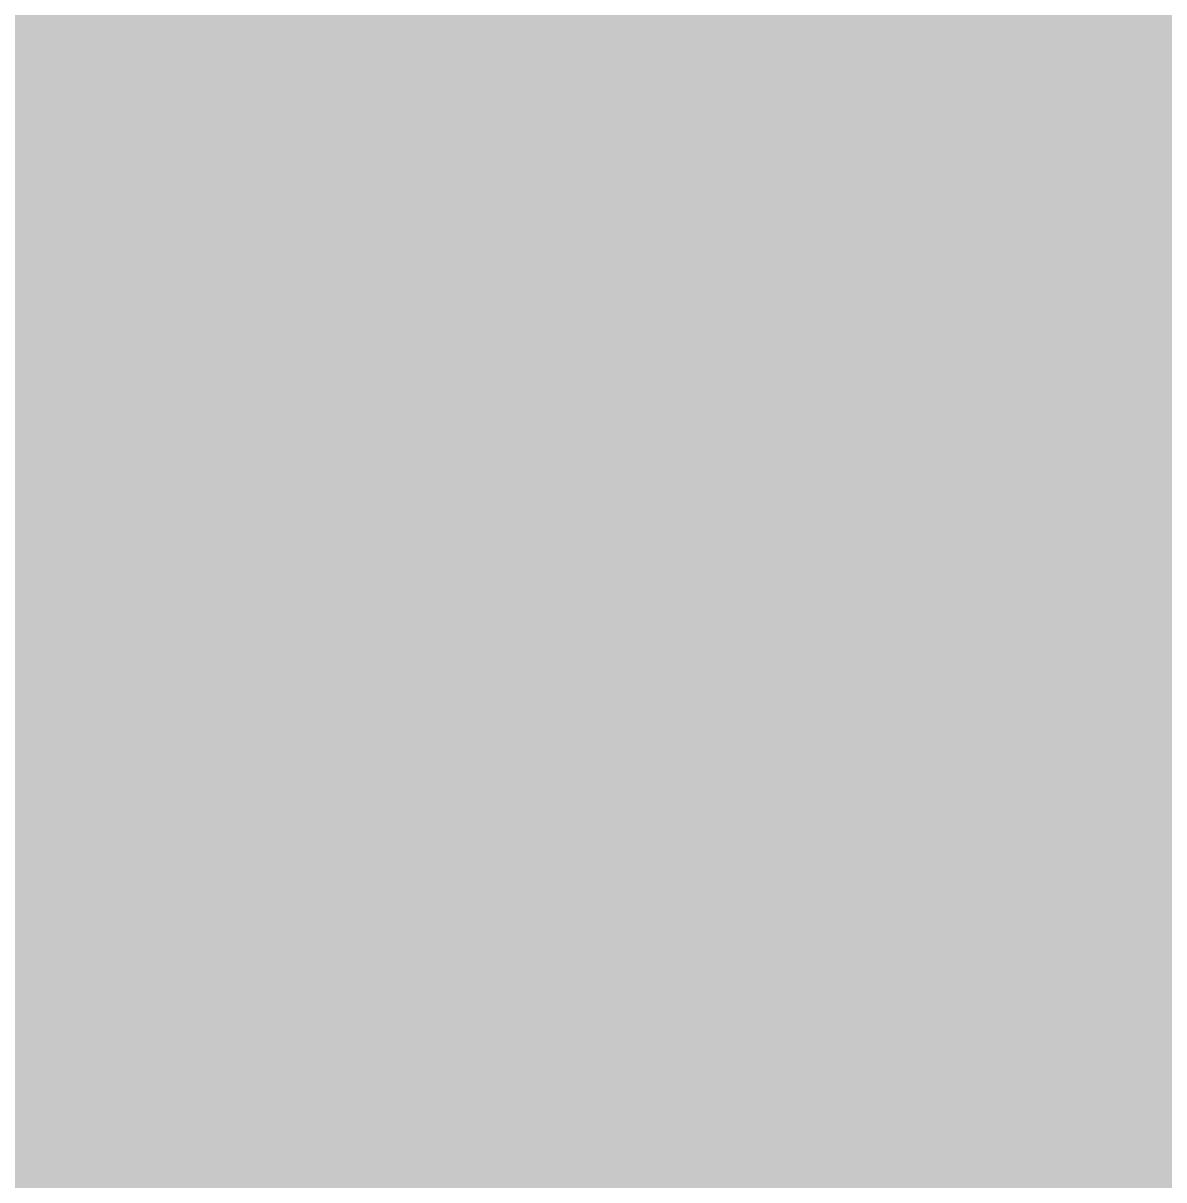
# Model space of a CAD drawing. Header units: inches. Extents: x -3 to 191, y -18 to 93.
# Drawn here: x 100.958 to 101.488, y 67.118 to 67.655 of the extents above; entities that cross this region are included whole.
import ezdxf

# ---------------------------------------------------------------- set-up
doc = ezdxf.new("R2010")
doc.units = ezdxf.units.IN
for name, color, linetype in [('Mechanical 13', 56, 'Continuous'), ('Signal L4', 76, 'Continuous'), ('Top Overlay', 2, 'Continuous')]:
    doc.layers.add(name, color=color, linetype=linetype)
doc.styles.add('Arial', font='', dxfattribs={"height": 0.2})
doc.styles.get('Arial').set_extended_font_data('Arial')

# ---------------------------------------------------------------- blocks, each defined once
blk = doc.blocks.new('CAP_0805_93')
at = {"layer": 'Mechanical 13'}
blk.add_lwpolyline([(2.159, -1.143, 0.175, 0.175, 0), (2.159, 1.143, 0.175, 0.175, 0)], format="xyseb", dxfattribs=at)

msp = doc.modelspace()

# ---------------------------------------------------------------- hatches: boundary and pattern name
at = {"layer": 'Signal L4'}
h = msp.add_hatch(color=76, dxfattribs=at)
h.paths.add_polyline_path([(91.5, 81.5), (91.5, 72.5), (93, 71), (98.63966, 71), (98.72411, 70.87362), (98.7054, 70.82845), (98.7054, 70.62954), (98.78152, 70.44576), (98.92217, 70.30511), (99.10594, 70.22899), (99.30486, 70.22899), (99.48863, 70.30511), (99.62928, 70.44576), (99.7054, 70.62954), (99.7054, 70.82845), (99.68669, 70.87362), (99.77114, 71), (105, 71), (106, 70), (106, 68), (105, 67), (84, 67), (84, 83), (90, 83)])
h.paths.add_polyline_path([(85.09946, 79.6), (84.90054, 79.6), (84.71677, 79.52388), (84.57612, 79.38323), (84.5, 79.19946), (84.5, 79.00054), (84.57612, 78.81677), (84.71677, 78.67612), (84.90054, 78.6), (85.09946, 78.6), (85.28323, 78.67612), (85.42388, 78.81677), (85.5, 79.00054), (85.5, 79.19946), (85.42388, 79.38323), (85.28323, 79.52388)], flags=0)
h.paths.add_polyline_path([(85.09946, 76.8), (84.90054, 76.8), (84.71677, 76.72388), (84.57612, 76.58323), (84.5, 76.39946), (84.5, 76.20054), (84.57612, 76.01677), (84.71677, 75.87612), (84.90054, 75.8), (85.09946, 75.8), (85.28323, 75.87612), (85.42388, 76.01677), (85.5, 76.20054), (85.5, 76.39946), (85.42388, 76.58323), (85.28323, 76.72388)], flags=0)
h.paths.add_polyline_path([(85.09946, 74.4), (84.90054, 74.4), (84.71677, 74.32388), (84.57612, 74.18323), (84.5, 73.99946), (84.5, 73.80054), (84.57612, 73.61677), (84.71677, 73.47612), (84.90054, 73.4), (85.09946, 73.4), (85.28323, 73.47612), (85.42388, 73.61677), (85.5, 73.80054), (85.5, 73.99946), (85.42388, 74.18323), (85.28323, 74.32388)], flags=0)
h.paths.add_polyline_path([(86.44947, 72.1), (86.25056, 72.1), (86.06679, 72.02388), (85.92613, 71.88323), (85.85002, 71.69946), (85.85002, 71.50055), (85.92613, 71.31677), (86.06679, 71.17612), (86.25056, 71.1), (86.44947, 71.1), (86.63324, 71.17612), (86.7739, 71.31677), (86.85001, 71.50055), (86.85001, 71.69946), (86.7739, 71.88323), (86.63324, 72.02388)], flags=0)
h.paths.add_polyline_path([(94.04946, 70.49999), (93.85054, 70.49999), (93.66677, 70.42387), (93.52612, 70.28321), (93.45, 70.09944), (93.45, 69.90053), (93.52612, 69.71676), (93.66677, 69.57611), (93.85054, 69.49999), (94.04946, 69.49999), (94.23323, 69.57611), (94.37388, 69.71676), (94.45, 69.90053), (94.45, 70.09944), (94.37388, 70.28321), (94.23323, 70.42387)], flags=0)
h.paths.add_polyline_path([(92.69947, 69.6), (92.50056, 69.6), (92.31679, 69.52388), (92.17614, 69.38323), (92.10002, 69.19946), (92.10002, 69.00055), (92.17614, 68.81677), (92.31679, 68.67612), (92.50056, 68.6), (92.69947, 68.6), (92.88324, 68.67612), (93.0239, 68.81677), (93.10001, 69.00055), (93.10001, 69.19946), (93.0239, 69.38323), (92.88324, 69.52388)], flags=0)
h.paths.add_polyline_path([(85.19946, 69.34999), (85.00054, 69.34999), (84.81677, 69.27387), (84.67612, 69.13322), (84.6, 68.94945), (84.6, 68.75054), (84.67612, 68.56677), (84.81677, 68.42611), (85.00054, 68.35), (85.19946, 68.35), (85.38323, 68.42611), (85.52388, 68.56677), (85.6, 68.75054), (85.6, 68.94945), (85.52388, 69.13322), (85.38323, 69.27387)], flags=0)
h.paths.add_polyline_path([(88.04946, 69.15), (87.85054, 69.15), (87.66677, 69.07388), (87.52612, 68.93323), (87.45, 68.74945), (87.45, 68.55054), (87.52612, 68.36677), (87.66677, 68.22612), (87.85054, 68.15), (88.04946, 68.15), (88.23323, 68.22612), (88.37388, 68.36677), (88.45, 68.55054), (88.45, 68.74945), (88.37388, 68.93323), (88.23323, 69.07388)], flags=0)
h.paths.add_polyline_path([(96.74946, 68.29999), (96.55054, 68.29999), (96.36677, 68.22387), (96.22612, 68.08321), (96.15, 67.89944), (96.15, 67.70053), (96.22612, 67.51676), (96.36677, 67.37611), (96.55054, 67.29999), (96.74946, 67.29999), (96.93323, 67.37611), (97.07388, 67.51676), (97.15, 67.70053), (97.15, 67.89944), (97.07388, 68.08321), (96.93323, 68.22387)], flags=0)

# ---------------------------------------------------------------- block references
msp.add_blockref('CAP_0805_93', (99.00001, 67.25))

# ---------------------------------------------------------------- texts
at = {"layer": 'Top Overlay', "style": 'Arial'}
msp.add_text('C109', height=0.750001, dxfattribs=at).set_placement((101.18794, 66.87512))

doc.saveas('drawing.dxf')
